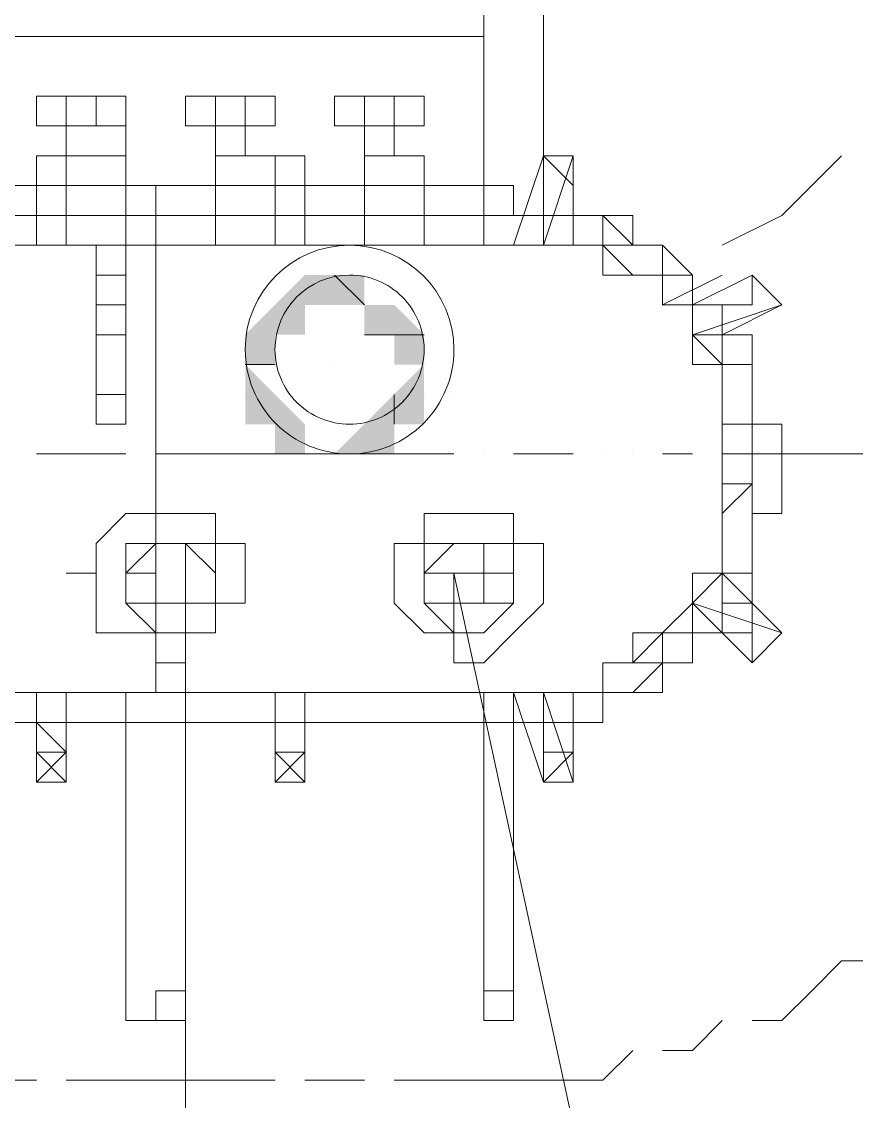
# Model space of a CAD drawing. Header units: inches. Extents: x 5 to 1823, y 18 to 726.
# Drawn here: x 488.567 to 489.195, y 292.79 to 293.603 of the extents above; entities that cross this region are included whole.
import ezdxf

# ---------------------------------------------------------------- set-up
doc = ezdxf.new("R2010")
doc.units = ezdxf.units.IN
doc.header["$MEASUREMENT"] = 0
doc.layers.add('PDF2_EL0001', color=1, linetype='Continuous')
doc.layers.add('PDF2_PDF_Layer 1', color=7, linetype='Continuous')
doc.layers.add('PDF2_TUB-ELETRICA', color=7, linetype='Continuous', true_color=0x7fbfff)

msp = doc.modelspace()

# ---------------------------------------------------------------- hatches: boundary and pattern name
at = {"layer": 'PDF2_PDF_Layer 1', "transparency": 33554559}
h = msp.add_hatch(color=256, dxfattribs=at)
h.paths.add_polyline_path([(488.62291, 293.38941), (488.62291, 293.41186), (488.62291, 293.38941)], flags=0)
h.paths.add_polyline_path([(488.62291, 293.38941), (488.62291, 293.38941), (488.62291, 293.38941)], flags=0)
h.paths.add_polyline_path([(488.62291, 293.38941), (488.62291, 293.38941), (488.62291, 293.38941)], flags=0)
h.paths.add_polyline_path([(488.62291, 293.38941), (488.62291, 293.38941), (488.62291, 293.38941)], flags=0)
h.paths.add_polyline_path([(488.62291, 293.38941), (488.62291, 293.38941), (488.62291, 293.38941)], flags=0)
h.paths.add_polyline_path([(488.62291, 293.38941), (488.62291, 293.38941), (488.62291, 293.38941)], flags=0)
h.paths.add_polyline_path([(488.62291, 293.38941), (488.62291, 293.38941), (488.62291, 293.38941)], flags=0)
h.paths.add_polyline_path([(488.62291, 293.38941), (488.62291, 293.38941), (488.62291, 293.38941)], flags=0)
h.paths.add_polyline_path([(488.62291, 293.38941), (488.62291, 293.38941), (488.62291, 293.38941)], flags=0)
h.paths.add_polyline_path([(488.62291, 293.38941), (488.62291, 293.38941), (488.62291, 293.38941)], flags=0)
h.paths.add_polyline_path([(488.62291, 293.38941), (488.62291, 293.38941), (488.62291, 293.38941)], flags=0)
h.paths.add_polyline_path([(488.62291, 293.38941), (488.62291, 293.38941), (488.62291, 293.38941)], flags=0)
h.paths.add_polyline_path([(488.62291, 293.38941), (488.62291, 293.38941), (488.62291, 293.38941)], flags=0)
h.paths.add_polyline_path([(488.62291, 293.38941), (488.62291, 293.38941), (488.62291, 293.38941)], flags=0)
h.paths.add_polyline_path([(488.62291, 293.38941), (488.62291, 293.38941), (488.62291, 293.38941)], flags=0)
h.paths.add_polyline_path([(488.62291, 293.38941), (488.62291, 293.38941), (488.62291, 293.38941)], flags=0)
h.paths.add_polyline_path([(488.62291, 293.38941), (488.62291, 293.38941), (488.62291, 293.38941)], flags=0)
h.paths.add_polyline_path([(488.62291, 293.38941), (488.62291, 293.38941), (488.62291, 293.38941)], flags=0)
h.paths.add_polyline_path([(488.62291, 293.38941), (488.62291, 293.38941), (488.62291, 293.38941)], flags=0)
h.paths.add_polyline_path([(488.62291, 293.38941), (488.62291, 293.38941), (488.62291, 293.38941)], flags=0)
h.paths.add_polyline_path([(488.62291, 293.38941), (488.62291, 293.38941), (488.62291, 293.38941)], flags=0)
h.paths.add_polyline_path([(488.62291, 293.38941), (488.62291, 293.38941), (488.62291, 293.38941)], flags=0)
h.paths.add_polyline_path([(488.62291, 293.38941), (488.62291, 293.38941), (488.62291, 293.38941)], flags=0)
h.paths.add_polyline_path([(488.62291, 293.38941), (488.62291, 293.38941), (488.62291, 293.38941)], flags=0)
h.paths.add_polyline_path([(488.62291, 293.38941), (488.62291, 293.38941), (488.62291, 293.38941)], flags=0)
h.paths.add_polyline_path([(488.62291, 293.38941), (488.62291, 293.38941), (488.62291, 293.38941)], flags=0)
h.paths.add_polyline_path([(488.62291, 293.38941), (488.62291, 293.38941), (488.62291, 293.38941)], flags=0)
h = msp.add_hatch(color=256, dxfattribs=at)
h.paths.add_polyline_path([(488.80252, 293.32205), (488.80252, 293.3445), (488.80252, 293.32205)], flags=0)
h.paths.add_polyline_path([(488.80252, 293.32205), (488.80252, 293.32205), (488.80252, 293.32205)], flags=0)
h.paths.add_polyline_path([(488.80252, 293.32205), (488.80252, 293.32205), (488.80252, 293.32205)], flags=0)
h.paths.add_polyline_path([(488.80252, 293.32205), (488.80252, 293.32205), (488.80252, 293.32205)], flags=0)
h.paths.add_polyline_path([(488.80252, 293.32205), (488.80252, 293.32205), (488.80252, 293.32205)], flags=0)
h.paths.add_polyline_path([(488.80252, 293.32205), (488.80252, 293.32205), (488.80252, 293.32205)], flags=0)
h.paths.add_polyline_path([(488.80252, 293.32205), (488.80252, 293.32205), (488.80252, 293.32205)], flags=0)
h.paths.add_polyline_path([(488.80252, 293.32205), (488.80252, 293.32205), (488.80252, 293.32205)], flags=0)
h.paths.add_polyline_path([(488.80252, 293.32205), (488.80252, 293.32205), (488.80252, 293.32205)], flags=0)
h.paths.add_polyline_path([(488.80252, 293.32205), (488.80252, 293.32205), (488.80252, 293.32205)], flags=0)
h.paths.add_polyline_path([(488.80252, 293.32205), (488.80252, 293.32205), (488.80252, 293.32205)], flags=0)
h.paths.add_polyline_path([(488.80252, 293.32205), (488.80252, 293.32205), (488.80252, 293.32205)], flags=0)
h.paths.add_polyline_path([(488.80252, 293.32205), (488.80252, 293.32205), (488.80252, 293.32205)], flags=0)

# ---------------------------------------------------------------- linework, layer by layer
at = {"layer": 'PDF2_EL0001', "lineweight": 5}
msp.add_lwpolyline([(488.95969, 293.47922), (488.95969, 294.3773)], dxfattribs=at)
at = {"layer": 'PDF2_PDF_Layer 1', "lineweight": 5}
for points in [[(488.44329, 293.43431), (488.91478, 293.43431), (488.91478, 293.59148), (488.91478, 293.61393), (488.44329, 293.61393), (488.44329, 293.59148)], [(488.60045, 293.52412), (488.578, 293.52412), (488.578, 293.54657), (488.60045, 293.54657), (488.578, 293.54657), (488.578, 293.52412)], [(488.60045, 293.52412), (488.62291, 293.52412), (488.62291, 293.54657), (488.60045, 293.54657)], [(488.60045, 293.54657), (488.60045, 293.52412), (488.60045, 293.54657), (488.60045, 293.52412), (488.60045, 293.54657), (488.60045, 293.52412)], [(488.71271, 293.52412), (488.69026, 293.52412), (488.69026, 293.54657), (488.71271, 293.54657), (488.69026, 293.54657), (488.69026, 293.52412)], [(488.71271, 293.52412), (488.73517, 293.52412), (488.73517, 293.54657), (488.71271, 293.54657)], [(488.71271, 293.54657), (488.71271, 293.52412), (488.71271, 293.54657), (488.71271, 293.52412), (488.71271, 293.54657), (488.71271, 293.52412)], [(488.73517, 293.54657), (488.73517, 293.52412), (488.75762, 293.52412), (488.75762, 293.54657)], [(488.82497, 293.54657), (488.82497, 293.52412), (488.82497, 293.54657), (488.82497, 293.52412), (488.80252, 293.52412), (488.80252, 293.54657), (488.82497, 293.54657), (488.82497, 293.52412)], [(488.82497, 293.52412), (488.84743, 293.52412), (488.84743, 293.54657), (488.82497, 293.54657)], [(488.578, 293.50167), (488.60045, 293.50167), (488.578, 293.50167), (488.60045, 293.50167)], [(488.60045, 293.45676), (488.60045, 293.50167), (488.64536, 293.50167), (488.64536, 293.45676)], [(488.71271, 293.45676), (488.71271, 293.50167), (488.75762, 293.50167), (488.75762, 293.45676)], [(488.73517, 293.50167), (488.71271, 293.50167), (488.73517, 293.50167), (488.75762, 293.50167)], [(488.75762, 293.50167), (488.78007, 293.50167), (488.75762, 293.50167), (488.78007, 293.50167)], [(488.82497, 293.45676), (488.82497, 293.50167), (488.84743, 293.50167), (488.86988, 293.50167), (488.86988, 293.45676)], [(488.64536, 293.45676), (488.60045, 293.45676), (488.60045, 293.43431), (488.64536, 293.43431)], [(488.75762, 293.45676), (488.71271, 293.45676), (488.71271, 293.43431), (488.75762, 293.43431)], [(488.86988, 293.45676), (488.82497, 293.45676), (488.80252, 293.45676), (488.82497, 293.45676), (488.82497, 293.43431), (488.86988, 293.43431)], [(488.86988, 293.45676), (488.80252, 293.45676), (488.82497, 293.45676)], [(488.98214, 293.45676), (488.95969, 293.45676), (488.93723, 293.45676)], [(488.64536, 293.41186), (488.62291, 293.41186), (488.62291, 293.43431), (488.64536, 293.43431), (488.64536, 293.41186), (488.62291, 293.41186), (488.62291, 293.43431), (488.64536, 293.43431)], [(488.62291, 293.38941), (488.64536, 293.38941), (488.62291, 293.38941), (488.64536, 293.38941), (488.64536, 293.41186), (488.62291, 293.41186)], [(489.11685, 293.38941), (489.11685, 293.41186), (489.11685, 293.38941), (489.11685, 293.41186)], [(488.62291, 293.36696), (488.62291, 293.38941), (488.64536, 293.38941), (488.64536, 293.36696), (488.62291, 293.36696), (488.64536, 293.36696), (488.64536, 293.38941), (488.62291, 293.38941)], [(488.62291, 293.32205), (488.64536, 293.32205), (488.64536, 293.2996), (488.62291, 293.2996), (488.62291, 293.32205), (488.64536, 293.32205), (488.64536, 293.2996), (488.62291, 293.2996), (488.62291, 293.32205), (488.64536, 293.32205), (488.64536, 293.2996), (488.62291, 293.2996), (488.62291, 293.32205), (488.62291, 293.2996), (488.64536, 293.2996), (488.64536, 293.32205)], [(488.84743, 293.18734), (488.84743, 293.16489), (488.86988, 293.14244), (488.89233, 293.14244), (488.89233, 293.11998), (488.91478, 293.11998), (488.93723, 293.14244), (488.95969, 293.16489), (488.95969, 293.18734), (488.95969, 293.20979), (488.93723, 293.20979), (488.93723, 293.23224), (488.91478, 293.23224), (488.89233, 293.23224), (488.86988, 293.23224), (488.86988, 293.20979), (488.84743, 293.20979)], [(488.64536, 293.18734), (488.64536, 293.16489), (488.66781, 293.14244), (488.69026, 293.14244), (488.69026, 293.16489), (488.71271, 293.16489), (488.71271, 293.18734), (488.71271, 293.20979), (488.69026, 293.20979), (488.66781, 293.20979), (488.64536, 293.20979)], [(488.64536, 293.18734), (488.64536, 293.20979), (488.66781, 293.20979), (488.69026, 293.20979), (488.71271, 293.20979), (488.71271, 293.18734), (488.71271, 293.16489), (488.69026, 293.16489), (488.69026, 293.14244), (488.66781, 293.14244), (488.64536, 293.16489)], [(488.69026, 293.20979), (488.69026, 293.16489), (488.66781, 293.16489), (488.66781, 293.18734), (488.66781, 293.20979)], [(488.86988, 293.18734), (488.86988, 293.16489), (488.89233, 293.14244), (488.91478, 293.14244), (488.93723, 293.16489), (488.93723, 293.18734), (488.93723, 293.20979), (488.91478, 293.20979), (488.89233, 293.20979), (488.86988, 293.20979)], [(488.86988, 293.18734), (488.86988, 293.16489), (488.89233, 293.14244), (488.91478, 293.14244), (488.93723, 293.16489), (488.93723, 293.18734), (488.93723, 293.20979), (488.91478, 293.20979), (488.89233, 293.20979), (488.86988, 293.20979)], [(488.91478, 293.20979), (488.91478, 293.16489), (488.89233, 293.16489), (488.89233, 293.18734), (488.91478, 293.18734)], [(488.66781, 293.18734), (488.66781, 293.16489), (488.66781, 293.18734), (488.66781, 293.16489)], [(488.89233, 293.18734), (488.89233, 293.16489), (488.89233, 293.18734), (488.89233, 293.16489)], [(488.64536, 293.09753), (488.64536, 292.85056), (488.69026, 292.85056), (488.69026, 293.09753)], [(488.91478, 293.09753), (488.91478, 292.85056), (488.93723, 292.85056), (488.93723, 293.09753)], [(488.578, 293.05263), (488.60045, 293.05263), (488.578, 293.07508)], [(488.66781, 292.87301), (488.66781, 292.85056), (488.69026, 292.85056), (488.69026, 292.87301)], [(488.91478, 292.87301), (488.91478, 292.85056), (488.93723, 292.85056), (488.93723, 292.87301)]]:
    msp.add_lwpolyline(points, close=True, dxfattribs=at)
for points in [[(488.91478, 293.43431), (488.91478, 293.59148), (488.44329, 293.59148), (488.44329, 293.43431)], [(488.91478, 293.59148), (488.91478, 293.59148)], [(488.60045, 293.54657), (488.60045, 293.54657)], [(488.62291, 293.52412), (488.64536, 293.52412), (488.64536, 293.54657), (488.62291, 293.54657)], [(488.62291, 293.54657), (488.62291, 293.54657)], [(488.62291, 293.54657), (488.62291, 293.54657)], [(488.64536, 293.54657), (488.64536, 293.52412), (488.64536, 293.54657)], [(488.64536, 293.54657), (488.64536, 293.54657)], [(488.78007, 293.50167), (488.78007, 293.43431), (488.78007, 293.50167), (488.75762, 293.50167), (488.75762, 293.43431), (488.75762, 293.50167), (488.71271, 293.50167), (488.73517, 293.50167), (488.73517, 293.52412), (488.75762, 293.52412), (488.75762, 293.54657), (488.73517, 293.54657)], [(488.71271, 293.54657), (488.71271, 293.54657)], [(488.73517, 293.54657), (488.73517, 293.54657)], [(488.75762, 293.54657), (488.75762, 293.54657)], [(488.80252, 293.54657), (488.82497, 293.54657)], [(488.80252, 293.52412), (488.80252, 293.54657), (488.80252, 293.52412)], [(488.86988, 293.52412), (488.84743, 293.52412), (488.84743, 293.54657), (488.84743, 293.52412), (488.86988, 293.52412), (488.86988, 293.54657), (488.84743, 293.54657)], [(488.84743, 293.54657), (488.84743, 293.54657)], [(488.84743, 293.54657), (488.84743, 293.54657)], [(488.86988, 293.54657), (488.86988, 293.54657)], [(488.60045, 293.52412), (488.60045, 293.52412)], [(488.64536, 293.52412), (488.64536, 293.50167), (488.60045, 293.50167), (488.64536, 293.50167), (488.60045, 293.50167), (488.60045, 293.52412)], [(488.62291, 293.52412), (488.62291, 293.52412)], [(488.62291, 293.52412), (488.62291, 293.52412)], [(488.64536, 293.52412), (488.64536, 293.52412)], [(488.71271, 293.52412), (488.71271, 293.52412)], [(488.71271, 293.52412), (488.71271, 293.50167), (488.75762, 293.50167), (488.73517, 293.50167)], [(488.73517, 293.52412), (488.73517, 293.52412)], [(488.75762, 293.52412), (488.75762, 293.52412)], [(488.75762, 293.52412), (488.75762, 293.52412)], [(488.82497, 293.52412), (488.82497, 293.52412)], [(488.84743, 293.52412), (488.84743, 293.50167), (488.82497, 293.50167), (488.86988, 293.50167), (488.84743, 293.50167)], [(488.82497, 293.52412), (488.82497, 293.50167), (488.84743, 293.50167), (488.86988, 293.50167)], [(488.86988, 293.52412), (488.86988, 293.52412)], [(488.60045, 293.50167), (488.60045, 293.43431), (488.60045, 293.50167), (488.578, 293.50167), (488.578, 293.43431), (488.578, 293.50167)], [(488.578, 293.50167), (488.578, 293.50167)], [(488.60045, 293.50167), (488.60045, 293.50167)], [(488.64536, 293.50167), (488.60045, 293.50167), (488.64536, 293.50167)], [(488.60045, 293.50167), (488.60045, 293.50167)], [(488.60045, 293.50167), (488.60045, 293.50167)], [(488.64536, 293.50167), (488.64536, 293.50167)], [(488.71271, 293.50167), (488.71271, 293.50167)], [(488.71271, 293.50167), (488.71271, 293.50167)], [(488.73517, 293.50167), (488.73517, 293.50167)], [(488.73517, 293.50167), (488.73517, 293.50167)], [(488.75762, 293.50167), (488.75762, 293.50167)], [(488.75762, 293.50167), (488.75762, 293.50167)], [(488.78007, 293.50167), (488.78007, 293.50167)], [(488.82497, 293.50167), (488.82497, 293.50167)], [(488.84743, 293.50167), (488.82497, 293.50167), (488.84743, 293.50167)], [(488.82497, 293.50167), (488.82497, 293.50167)], [(488.84743, 293.50167), (488.84743, 293.50167)], [(488.98214, 293.47922), (488.95969, 293.50167), (488.98214, 293.50167), (488.98214, 293.47922), (488.95969, 293.50167), (488.98214, 293.50167), (488.95969, 293.43431), (488.98214, 293.43431), (488.98214, 293.50167), (488.95969, 293.50167), (488.93723, 293.43431), (488.95969, 293.43431), (488.95969, 293.50167)], [(488.95969, 293.50167), (488.95969, 293.50167)], [(488.95969, 293.50167), (488.95969, 293.50167)], [(488.98214, 293.50167), (488.98214, 293.50167)], [(489.0944, 293.43431), (489.1393, 293.45676), (489.18421, 293.50167)], [(488.42084, 293.45676), (488.93723, 293.45676), (488.95969, 293.45676), (488.98214, 293.45676), (489.00459, 293.45676), (489.00459, 293.43431), (489.02704, 293.43431), (489.04949, 293.43431), (489.04949, 293.41186), (489.07195, 293.41186), (489.07195, 293.38941), (489.0944, 293.38941), (489.0944, 293.36696), (489.0944, 293.3445), (489.11685, 293.3445), (489.11685, 293.32205), (489.11685, 293.2996), (489.11685, 293.27715), (489.11685, 293.2547), (489.11685, 293.23224), (489.11685, 293.20979), (489.11685, 293.18734), (489.0944, 293.18734), (489.0944, 293.16489), (489.0944, 293.14244), (489.07195, 293.14244), (489.07195, 293.11998), (489.04949, 293.11998), (489.02704, 293.09753), (489.00459, 293.09753), (488.98214, 293.09753), (488.98214, 293.07508), (488.95969, 293.07508), (488.93723, 293.07508), (488.95969, 293.07508), (488.98214, 293.07508), (489.00459, 293.07508), (489.00459, 293.09753), (489.02704, 293.09753), (489.04949, 293.09753), (489.04949, 293.11998), (489.07195, 293.11998), (489.07195, 293.14244), (489.0944, 293.14244), (489.0944, 293.16489), (489.11685, 293.16489), (489.11685, 293.18734), (489.11685, 293.20979), (489.11685, 293.23224), (489.1393, 293.23224), (489.1393, 293.2547), (489.1393, 293.27715), (489.1393, 293.2996), (489.11685, 293.2996), (489.11685, 293.32205), (489.11685, 293.3445), (489.11685, 293.36696), (489.0944, 293.36696), (489.0944, 293.38941), (489.07195, 293.38941), (489.07195, 293.41186), (489.04949, 293.43431), (489.02704, 293.43431), (489.02704, 293.45676), (489.00459, 293.45676), (488.98214, 293.45676), (488.95969, 293.45676), (488.93723, 293.45676), (488.93723, 293.47922), (488.42084, 293.47922)], [(488.578, 293.47922), (488.60045, 293.47922), (488.578, 293.47922)], [(488.66781, 293.09753), (488.66781, 293.47922)], [(488.78007, 293.47922), (488.75762, 293.47922), (488.78007, 293.47922)], [(488.95969, 293.47922), (488.95969, 293.47922)], [(488.42084, 293.07508), (488.93723, 293.07508), (488.95969, 293.07508), (488.98214, 293.07508), (489.00459, 293.07508), (489.00459, 293.09753), (489.02704, 293.09753), (489.04949, 293.09753), (489.04949, 293.11998), (489.07195, 293.11998), (489.07195, 293.14244), (489.0944, 293.14244), (489.0944, 293.16489), (489.0944, 293.18734), (489.11685, 293.18734), (489.11685, 293.20979), (489.11685, 293.23224), (489.11685, 293.2547), (489.11685, 293.27715), (489.11685, 293.2996), (489.11685, 293.32205), (489.11685, 293.3445), (489.11685, 293.36696), (489.0944, 293.36696), (489.0944, 293.38941), (489.07195, 293.38941), (489.07195, 293.41186), (489.04949, 293.41186), (489.04949, 293.43431), (489.02704, 293.43431), (489.00459, 293.45676), (488.98214, 293.45676), (488.95969, 293.45676), (488.93723, 293.45676), (488.42084, 293.45676)], [(488.578, 293.45676), (488.60045, 293.45676)], [(488.60045, 293.45676), (488.60045, 293.45676)], [(488.64536, 293.45676), (488.60045, 293.45676), (488.64536, 293.45676)], [(488.60045, 293.45676), (488.60045, 293.45676)], [(488.64536, 293.41186), (488.64536, 293.45676)], [(488.64536, 293.45676), (488.64536, 293.45676)], [(488.71271, 293.45676), (488.71271, 293.45676)], [(488.75762, 293.45676), (488.71271, 293.45676), (488.75762, 293.45676)], [(488.71271, 293.45676), (488.71271, 293.45676)], [(488.75762, 293.45676), (488.75762, 293.45676)], [(488.75762, 293.45676), (488.78007, 293.45676)], [(488.80252, 293.45676), (488.80252, 293.45676)], [(488.80252, 293.45676), (488.80252, 293.45676)], [(488.82497, 293.45676), (488.82497, 293.45676)], [(488.82497, 293.45676), (488.82497, 293.45676)], [(488.82497, 293.45676), (488.82497, 293.45676)], [(488.86988, 293.45676), (488.86988, 293.45676)], [(488.42084, 293.43431), (488.93723, 293.43431), (488.95969, 293.43431), (488.98214, 293.43431), (489.00459, 293.43431), (489.00459, 293.41186), (489.02704, 293.41186), (489.04949, 293.41186), (489.04949, 293.38941), (489.07195, 293.38941), (489.07195, 293.36696), (489.07195, 293.3445), (489.0944, 293.3445), (489.0944, 293.32205), (489.0944, 293.2996), (489.0944, 293.27715), (489.0944, 293.2547), (489.0944, 293.23224), (489.0944, 293.20979), (489.0944, 293.18734), (489.07195, 293.18734), (489.07195, 293.16489), (489.04949, 293.14244), (489.02704, 293.14244), (489.02704, 293.11998), (489.00459, 293.11998), (489.00459, 293.09753), (488.98214, 293.09753), (488.95969, 293.09753), (488.93723, 293.09753), (488.42084, 293.09753)], [(488.42084, 293.43431), (488.93723, 293.43431), (488.95969, 293.43431), (488.98214, 293.43431), (489.00459, 293.43431), (489.02704, 293.41186), (489.04949, 293.41186), (489.04949, 293.38941), (489.07195, 293.38941), (489.07195, 293.36696), (489.0944, 293.3445), (489.0944, 293.32205), (489.0944, 293.2996), (489.0944, 293.27715), (489.11685, 293.27715), (489.11685, 293.2547), (489.0944, 293.2547), (489.0944, 293.23224), (489.0944, 293.20979), (489.0944, 293.18734), (489.07195, 293.18734), (489.07195, 293.16489), (489.04949, 293.14244), (489.02704, 293.11998), (489.00459, 293.11998), (489.00459, 293.09753), (488.98214, 293.09753), (488.95969, 293.09753), (488.93723, 293.09753), (488.95969, 293.09753), (488.98214, 293.09753), (489.00459, 293.09753), (489.00459, 293.11998), (489.02704, 293.11998), (489.04949, 293.11998), (489.04949, 293.14244), (489.07195, 293.14244), (489.07195, 293.16489), (489.07195, 293.18734), (489.0944, 293.18734), (489.0944, 293.20979), (489.0944, 293.23224), (489.11685, 293.2547), (489.11685, 293.27715), (489.11685, 293.2996), (489.0944, 293.2996), (489.0944, 293.32205), (489.0944, 293.3445), (489.0944, 293.36696), (489.07195, 293.36696), (489.07195, 293.38941), (489.04949, 293.38941), (489.04949, 293.41186), (489.02704, 293.41186), (489.00459, 293.43431), (488.98214, 293.43431), (488.95969, 293.43431), (488.93723, 293.43431), (488.42084, 293.43431)], [(488.60045, 293.43431), (488.60045, 293.43431)], [(488.64536, 293.43431), (488.64536, 293.43431)], [(488.71271, 293.43431), (488.71271, 293.43431)], [(488.75762, 293.43431), (488.75762, 293.43431)], [(488.82497, 293.43431), (488.82497, 293.43431)], [(488.86988, 293.43431), (488.86988, 293.43431)], [(488.62291, 293.41186), (488.64536, 293.41186), (488.62291, 293.41186)], [(489.04949, 293.38941), (489.0944, 293.41186)], [(489.11685, 293.41186), (489.07195, 293.38941), (489.11685, 293.41186), (489.1393, 293.38941), (489.0944, 293.36696), (489.07195, 293.36696), (489.1393, 293.38941)], [(489.11685, 293.41186), (489.11685, 293.41186)], [(488.64536, 293.32205), (488.64536, 293.38941), (488.62291, 293.38941), (488.62291, 293.32205)], [(488.64536, 293.36696), (488.64536, 293.38941)], [(489.07195, 293.38941), (489.07195, 293.38941)], [(489.0944, 293.36696), (489.0944, 293.38941)], [(489.11685, 293.38941), (489.0944, 293.38941), (489.11685, 293.38941)], [(489.11685, 293.38941), (489.11685, 293.38941)], [(488.62291, 293.36696), (488.62291, 293.36696)], [(488.64536, 293.36696), (488.64536, 293.36696)], [(488.80252, 293.3445), (488.80252, 293.3445)], [(488.578, 293.27715), (488.60045, 293.27715), (488.62291, 293.27715), (488.64536, 293.27715)], [(488.66781, 293.27715), (488.69026, 293.27715), (488.71271, 293.27715), (488.73517, 293.27715), (488.75762, 293.27715), (488.78007, 293.27715), (488.80252, 293.27715), (488.82497, 293.27715), (488.84743, 293.27715), (488.86988, 293.27715), (488.89233, 293.27715)], [(488.91478, 293.27715), (488.91478, 293.27715)], [(488.93723, 293.27715), (488.95969, 293.27715), (488.98214, 293.27715)], [(489.00459, 293.27715), (489.00459, 293.27715)], [(489.02704, 293.27715), (489.02704, 293.27715)], [(489.04949, 293.27715), (489.07195, 293.27715)], [(489.0944, 293.27715), (489.0944, 293.27715)], [(489.20666, 293.27715), (489.11685, 293.27715), (489.20666, 293.27715)], [(489.18421, 293.27715), (489.18421, 293.27715)], [(488.60045, 293.18734), (488.62291, 293.18734), (488.62291, 293.16489), (488.62291, 293.14244), (488.64536, 293.14244), (488.66781, 293.14244), (488.66781, 293.11998), (488.69026, 293.11998), (488.69026, 293.14244), (488.71271, 293.14244), (488.71271, 293.16489), (488.73517, 293.16489), (488.73517, 293.18734), (488.73517, 293.20979), (488.71271, 293.20979), (488.71271, 293.23224), (488.69026, 293.23224), (488.66781, 293.23224), (488.64536, 293.23224), (488.62291, 293.20979), (488.62291, 293.18734)], [(488.66781, 293.18734), (488.64536, 293.18734), (488.66781, 293.20979), (488.69026, 293.20979), (488.71271, 293.18734), (488.71271, 293.16489), (488.69026, 293.16489), (488.66781, 293.16489), (488.64536, 293.16489), (488.64536, 293.18734), (488.64536, 293.16489), (488.66781, 293.16489), (488.66781, 293.14244), (488.69026, 293.14244)], [(488.64536, 293.20979), (488.66781, 293.20979)], [(488.66781, 293.20979), (488.66781, 293.20979)], [(488.69026, 293.20979), (488.69026, 293.20979)], [(488.71271, 293.16489), (488.69026, 293.16489), (488.71271, 293.16489), (488.71271, 293.18734), (488.71271, 293.20979), (488.69026, 293.20979), (488.69026, 293.18734)], [(488.69026, 293.20979), (488.69026, 293.20979)], [(488.69026, 293.20979), (488.69026, 293.20979)], [(488.71271, 293.20979), (488.71271, 293.18734)], [(488.91478, 293.14244), (488.89233, 293.14244), (488.89233, 293.16489), (488.86988, 293.16489), (488.86988, 293.18734), (488.86988, 293.16489), (488.89233, 293.16489), (488.91478, 293.16489), (488.93723, 293.16489), (488.93723, 293.18734), (488.93723, 293.20979), (488.91478, 293.20979), (488.89233, 293.20979), (488.86988, 293.18734), (488.89233, 293.18734), (488.91478, 293.18734), (488.93723, 293.18734), (488.93723, 293.20979), (488.91478, 293.20979)], [(488.86988, 293.20979), (488.86988, 293.20979)], [(488.89233, 293.20979), (488.89233, 293.20979)], [(488.91478, 293.20979), (488.91478, 293.20979)], [(488.91478, 293.16489), (488.93723, 293.16489), (488.93723, 293.18734), (488.93723, 293.20979), (488.91478, 293.20979), (488.91478, 293.18734)], [(488.91478, 293.20979), (488.91478, 293.20979)], [(488.93723, 293.20979), (488.93723, 293.20979)], [(488.66781, 293.18734), (488.64536, 293.18734), (488.66781, 293.18734)], [(488.64536, 293.18734), (488.64536, 293.18734)], [(488.66781, 293.18734), (488.66781, 293.18734)], [(488.66781, 293.18734), (488.66781, 293.18734)], [(488.69026, 293.18734), (488.69026, 293.18734)], [(488.71271, 293.18734), (488.71271, 293.18734)], [(488.73517, 293.18734), (488.73517, 293.18734)], [(488.84743, 293.18734), (488.84743, 293.18734)], [(488.86988, 293.18734), (488.86988, 293.18734)], [(488.89233, 293.18734), (488.86988, 293.18734), (488.89233, 293.18734)], [(488.86988, 293.18734), (488.86988, 293.18734)], [(488.89233, 293.18734), (488.89233, 293.18734)], [(488.95969, 293.18734), (488.95969, 293.18734)], [(489.11685, 293.14244), (489.11685, 293.11998), (489.11685, 293.14244), (489.0944, 293.14244), (489.0944, 293.16489), (489.11685, 293.16489), (489.11685, 293.14244), (489.11685, 293.11998), (489.07195, 293.16489), (489.11685, 293.11998), (489.1393, 293.14244), (489.0944, 293.18734), (489.07195, 293.16489), (489.1393, 293.14244)], [(488.66781, 293.16489), (488.66781, 293.16489)], [(488.69026, 293.16489), (488.69026, 293.16489)], [(488.89233, 293.16489), (488.89233, 293.16489)], [(488.91478, 293.16489), (488.91478, 293.16489)], [(488.91478, 293.16489), (488.91478, 293.16489)], [(488.93723, 293.16489), (488.93723, 293.16489)], [(489.07195, 293.16489), (489.07195, 293.14244)], [(489.0944, 293.16489), (489.0944, 293.14244)], [(489.11685, 293.14244), (489.11685, 293.14244)], [(489.11685, 293.11998), (489.11685, 293.11998)], [(488.42084, 293.09753), (488.93723, 293.09753), (488.42084, 293.09753)], [(488.60045, 293.05263), (488.578, 293.05263), (488.60045, 293.03018), (488.60045, 293.05263), (488.578, 293.03018), (488.60045, 293.03018), (488.60045, 293.09753), (488.60045, 293.03018), (488.578, 293.03018), (488.578, 293.09753), (488.578, 293.03018), (488.578, 293.05263)], [(488.578, 293.09753), (488.578, 293.09753)], [(488.60045, 293.09753), (488.60045, 293.09753)], [(488.78007, 293.05263), (488.75762, 293.05263), (488.78007, 293.03018), (488.78007, 293.05263), (488.75762, 293.05263), (488.75762, 293.07508), (488.78007, 293.07508), (488.78007, 293.05263), (488.75762, 293.03018), (488.78007, 293.03018), (488.78007, 293.09753), (488.78007, 293.03018), (488.75762, 293.03018), (488.75762, 293.09753), (488.75762, 293.03018), (488.75762, 293.05263)], [(488.75762, 293.09753), (488.75762, 293.09753)], [(488.78007, 293.09753), (488.78007, 293.09753)], [(488.98214, 293.03018), (488.95969, 293.09753), (488.98214, 293.09753), (488.98214, 293.03018), (488.95969, 293.03018), (488.93723, 293.09753), (488.95969, 293.09753), (488.95969, 293.03018), (488.95969, 293.05263), (488.98214, 293.05263), (488.95969, 293.03018), (488.98214, 293.05263), (488.95969, 293.05263)], [(488.93723, 293.09753), (488.95969, 293.09753), (488.98214, 293.09753)], [(488.42084, 293.07508), (488.93723, 293.07508), (488.42084, 293.07508)], [(488.578, 293.07508), (488.60045, 293.07508)], [(488.75762, 293.07508), (488.78007, 293.07508)], [(488.93723, 293.07508), (488.98214, 293.07508)], [(488.95969, 293.05263), (488.95969, 293.07508), (488.95969, 293.05263)], [(488.578, 293.05263), (488.578, 293.05263)], [(488.60045, 293.05263), (488.60045, 293.05263)], [(488.75762, 293.05263), (488.75762, 293.05263)], [(488.95969, 293.05263), (488.95969, 293.05263)], [(488.98214, 293.05263), (488.98214, 293.05263)], [(489.20666, 292.89546), (489.18421, 292.89546), (489.16175, 292.87301), (489.1393, 292.85056), (489.11685, 292.85056)], [(489.0944, 292.85056), (489.07195, 292.82811), (489.04949, 292.82811)], [(489.02704, 292.82811), (489.00459, 292.80566), (488.98214, 292.80566), (488.95969, 292.80566), (488.93723, 292.80566), (488.89233, 292.80566), (488.84743, 292.80566)], [(488.578, 292.80566), (488.5331, 292.80566)], [(488.75762, 292.80566), (488.71271, 292.80566), (488.64536, 292.80566), (488.60045, 292.80566)], [(488.82497, 292.80566), (488.78007, 292.80566)]]:
    msp.add_lwpolyline(points, dxfattribs=at)
at = {"layer": 'PDF2_PDF_Layer 1', "lineweight": 9}
for points in [[(488.89233, 293.35571, 0.414127), (488.81373, 293.43432, 0.414065), (488.73517, 293.35573, 0.414341), (488.81375, 293.27715, 0.414237)], [(488.86988, 293.35573, 0.414258), (488.81375, 293.41186, 0.414054), (488.7576, 293.3557, 0.414258), (488.81375, 293.2996, 0.414258)]]:
    msp.add_lwpolyline(points, format="xyb", close=True, dxfattribs=at)
at = {"layer": 'PDF2_PDF_Layer 1', "lineweight": 0}
for points in [[(488.62291, 293.41186), (488.62291, 293.41186), (488.62291, 293.41186)], [(488.62291, 293.41186), (488.62291, 293.41186), (488.62291, 293.41186)], [(488.62291, 293.41186), (488.62291, 293.41186), (488.62291, 293.41186)], [(488.62291, 293.41186), (488.62291, 293.41186), (488.62291, 293.41186)], [(488.62291, 293.41186), (488.62291, 293.41186), (488.62291, 293.41186)], [(488.62291, 293.41186), (488.62291, 293.41186), (488.62291, 293.41186)], [(488.62291, 293.41186), (488.62291, 293.41186), (488.62291, 293.41186)], [(488.62291, 293.41186), (488.62291, 293.41186), (488.62291, 293.41186)], [(488.62291, 293.41186), (488.62291, 293.41186), (488.62291, 293.41186)], [(488.62291, 293.41186), (488.62291, 293.41186), (488.62291, 293.41186)], [(488.62291, 293.41186), (488.62291, 293.41186), (488.62291, 293.41186)], [(488.62291, 293.41186), (488.62291, 293.41186), (488.62291, 293.41186)], [(488.62291, 293.41186), (488.62291, 293.41186), (488.62291, 293.41186)], [(488.62291, 293.41186), (488.62291, 293.41186), (488.62291, 293.41186)], [(488.62291, 293.41186), (488.62291, 293.41186), (488.62291, 293.41186)], [(488.62291, 293.41186), (488.62291, 293.41186), (488.62291, 293.41186)], [(488.62291, 293.41186), (488.62291, 293.41186), (488.62291, 293.41186)], [(488.62291, 293.41186), (488.62291, 293.41186), (488.62291, 293.41186)], [(488.62291, 293.41186), (488.62291, 293.41186), (488.62291, 293.41186)], [(488.62291, 293.41186), (488.62291, 293.41186), (488.62291, 293.41186)], [(488.62291, 293.41186), (488.62291, 293.41186), (488.62291, 293.41186)], [(488.62291, 293.41186), (488.62291, 293.41186), (488.62291, 293.41186)], [(488.62291, 293.41186), (488.62291, 293.41186), (488.62291, 293.41186)], [(488.62291, 293.41186), (488.62291, 293.41186), (488.62291, 293.41186)], [(488.62291, 293.41186), (488.62291, 293.41186), (488.62291, 293.41186)], [(488.62291, 293.41186), (488.62291, 293.41186), (488.62291, 293.41186)], [(488.62291, 293.41186), (488.62291, 293.41186), (488.62291, 293.41186)], [(488.62291, 293.41186), (488.62291, 293.41186), (488.62291, 293.41186)], [(488.62291, 293.41186), (488.62291, 293.41186), (488.62291, 293.41186)], [(488.62291, 293.41186), (488.62291, 293.41186), (488.62291, 293.41186)], [(488.62291, 293.41186), (488.62291, 293.41186), (488.62291, 293.41186)], [(488.62291, 293.41186), (488.62291, 293.41186), (488.62291, 293.41186)], [(488.62291, 293.41186), (488.62291, 293.41186), (488.62291, 293.41186)], [(488.62291, 293.41186), (488.62291, 293.41186), (488.62291, 293.41186)], [(488.62291, 293.41186), (488.62291, 293.41186), (488.62291, 293.41186)], [(488.62291, 293.41186), (488.62291, 293.41186), (488.62291, 293.41186)], [(488.62291, 293.41186), (488.62291, 293.41186), (488.62291, 293.41186)], [(488.62291, 293.41186), (488.62291, 293.41186), (488.62291, 293.41186)], [(488.62291, 293.41186), (488.62291, 293.41186), (488.62291, 293.41186)], [(488.62291, 293.41186), (488.62291, 293.41186), (488.62291, 293.41186)], [(488.62291, 293.41186), (488.62291, 293.41186), (488.62291, 293.41186)], [(488.62291, 293.41186), (488.62291, 293.41186), (488.62291, 293.41186)], [(488.62291, 293.41186), (488.62291, 293.41186), (488.62291, 293.41186)], [(488.62291, 293.41186), (488.62291, 293.41186), (488.62291, 293.41186)], [(488.80252, 293.41186), (488.80252, 293.41186), (488.80252, 293.41186)], [(488.80252, 293.41186), (488.80252, 293.41186), (488.80252, 293.41186)], [(488.80252, 293.41186), (488.80252, 293.41186), (488.80252, 293.41186)], [(488.80252, 293.41186), (488.80252, 293.41186), (488.80252, 293.41186)], [(488.80252, 293.41186), (488.80252, 293.41186), (488.80252, 293.41186)], [(488.80252, 293.41186), (488.80252, 293.41186), (488.80252, 293.41186)], [(488.82497, 293.38941), (488.80252, 293.41186), (488.82497, 293.38941)], [(488.86988, 293.36696), (488.82497, 293.36696), (488.86988, 293.36696)], [(488.73517, 293.3445), (488.73517, 293.3445), (488.73517, 293.3445)], [(488.73517, 293.3445), (488.73517, 293.3445), (488.73517, 293.3445)], [(488.73517, 293.3445), (488.73517, 293.3445), (488.73517, 293.3445)], [(488.80252, 293.3445), (488.80252, 293.3445), (488.80252, 293.3445)], [(488.80252, 293.3445), (488.80252, 293.3445), (488.80252, 293.3445)], [(488.80252, 293.3445), (488.80252, 293.3445), (488.80252, 293.3445)], [(488.80252, 293.3445), (488.80252, 293.3445), (488.80252, 293.3445)], [(488.80252, 293.3445), (488.80252, 293.3445), (488.80252, 293.3445)], [(488.80252, 293.3445), (488.80252, 293.3445), (488.80252, 293.3445)], [(488.80252, 293.3445), (488.80252, 293.3445), (488.80252, 293.3445)], [(488.80252, 293.3445), (488.80252, 293.3445), (488.80252, 293.3445)], [(488.80252, 293.3445), (488.80252, 293.3445), (488.80252, 293.3445)], [(488.80252, 293.3445), (488.80252, 293.3445), (488.80252, 293.3445)], [(488.80252, 293.3445), (488.80252, 293.3445), (488.80252, 293.3445)], [(488.80252, 293.3445), (488.80252, 293.3445), (488.80252, 293.3445)], [(488.80252, 293.3445), (488.80252, 293.3445), (488.80252, 293.3445)], [(488.80252, 293.3445), (488.80252, 293.3445), (488.80252, 293.3445)], [(488.80252, 293.3445), (488.80252, 293.3445), (488.80252, 293.3445)], [(488.80252, 293.3445), (488.80252, 293.3445), (488.80252, 293.3445)], [(488.80252, 293.3445), (488.80252, 293.3445), (488.80252, 293.3445)], [(488.80252, 293.3445), (488.80252, 293.3445), (488.80252, 293.3445)], [(488.80252, 293.3445), (488.80252, 293.3445), (488.80252, 293.3445)], [(488.80252, 293.3445), (488.80252, 293.3445), (488.80252, 293.3445)], [(488.80252, 293.3445), (488.80252, 293.3445), (488.80252, 293.3445)], [(488.80252, 293.3445), (488.80252, 293.3445), (488.80252, 293.3445)], [(488.80252, 293.3445), (488.80252, 293.3445), (488.80252, 293.3445)], [(488.80252, 293.3445), (488.80252, 293.3445), (488.80252, 293.3445)], [(488.80252, 293.3445), (488.80252, 293.3445), (488.80252, 293.3445)], [(488.80252, 293.3445), (488.80252, 293.3445), (488.80252, 293.3445)], [(488.80252, 293.3445), (488.80252, 293.3445), (488.80252, 293.3445)], [(488.80252, 293.3445), (488.80252, 293.3445), (488.80252, 293.3445)], [(488.80252, 293.3445), (488.80252, 293.3445), (488.80252, 293.3445)], [(488.80252, 293.3445), (488.80252, 293.3445), (488.80252, 293.3445)], [(488.80252, 293.3445), (488.80252, 293.3445), (488.80252, 293.3445)], [(488.80252, 293.3445), (488.80252, 293.3445), (488.80252, 293.3445)], [(488.80252, 293.3445), (488.80252, 293.3445), (488.80252, 293.3445)], [(488.80252, 293.3445), (488.80252, 293.3445), (488.80252, 293.3445)], [(488.80252, 293.3445), (488.80252, 293.3445), (488.80252, 293.3445)], [(488.80252, 293.3445), (488.80252, 293.3445), (488.80252, 293.3445)], [(488.80252, 293.3445), (488.80252, 293.3445), (488.80252, 293.3445)], [(488.80252, 293.3445), (488.80252, 293.3445), (488.80252, 293.3445)], [(488.80252, 293.3445), (488.80252, 293.3445), (488.80252, 293.3445)], [(488.80252, 293.3445), (488.80252, 293.3445), (488.80252, 293.3445)], [(488.80252, 293.3445), (488.80252, 293.3445), (488.80252, 293.3445)], [(488.80252, 293.3445), (488.80252, 293.3445), (488.80252, 293.3445)], [(488.80252, 293.3445), (488.80252, 293.3445), (488.80252, 293.3445)], [(488.80252, 293.3445), (488.80252, 293.3445), (488.80252, 293.3445)], [(488.80252, 293.3445), (488.80252, 293.3445), (488.80252, 293.3445)], [(488.80252, 293.3445), (488.80252, 293.3445), (488.80252, 293.3445)], [(488.80252, 293.3445), (488.80252, 293.3445), (488.80252, 293.3445)], [(488.80252, 293.3445), (488.80252, 293.3445), (488.80252, 293.3445)], [(488.80252, 293.3445), (488.80252, 293.3445), (488.80252, 293.3445)], [(488.80252, 293.3445), (488.80252, 293.3445), (488.80252, 293.3445)], [(488.80252, 293.3445), (488.80252, 293.3445), (488.80252, 293.3445)], [(488.80252, 293.3445), (488.80252, 293.3445), (488.80252, 293.3445)], [(488.80252, 293.3445), (488.80252, 293.3445), (488.80252, 293.3445)], [(488.80252, 293.3445), (488.80252, 293.3445), (488.80252, 293.3445)], [(488.80252, 293.3445), (488.80252, 293.3445), (488.80252, 293.3445)], [(488.80252, 293.3445), (488.80252, 293.3445), (488.80252, 293.3445)], [(488.86988, 293.3445), (488.86988, 293.3445), (488.86988, 293.3445)], [(488.86988, 293.3445), (488.86988, 293.3445), (488.86988, 293.3445)], [(488.86988, 293.3445), (488.86988, 293.3445), (488.86988, 293.3445)], [(488.86988, 293.3445), (488.86988, 293.3445), (488.86988, 293.3445)], [(488.86988, 293.3445), (488.86988, 293.3445), (488.86988, 293.3445)], [(488.86988, 293.3445), (488.86988, 293.3445), (488.86988, 293.3445)], [(488.86988, 293.3445), (488.86988, 293.3445), (488.86988, 293.3445)], [(488.86988, 293.3445), (488.86988, 293.3445), (488.86988, 293.3445)], [(488.86988, 293.3445), (488.86988, 293.3445), (488.86988, 293.3445)], [(488.86988, 293.3445), (488.86988, 293.3445), (488.86988, 293.3445)], [(488.86988, 293.3445), (488.86988, 293.3445), (488.86988, 293.3445)], [(488.86988, 293.3445), (488.86988, 293.3445), (488.86988, 293.3445)], [(488.86988, 293.3445), (488.86988, 293.3445), (488.86988, 293.3445)], [(488.89233, 293.3445), (488.89233, 293.3445), (488.89233, 293.3445)], [(488.89233, 293.3445), (488.89233, 293.3445), (488.89233, 293.3445)], [(488.89233, 293.3445), (488.89233, 293.3445), (488.89233, 293.3445)], [(488.89233, 293.3445), (488.89233, 293.3445), (488.89233, 293.3445)], [(488.89233, 293.3445), (488.89233, 293.3445), (488.89233, 293.3445)], [(488.89233, 293.3445), (488.89233, 293.3445), (488.89233, 293.3445)], [(488.89233, 293.3445), (488.89233, 293.3445), (488.89233, 293.3445)], [(488.89233, 293.3445), (488.89233, 293.3445), (488.89233, 293.3445)], [(488.89233, 293.3445), (488.89233, 293.3445), (488.89233, 293.3445)], [(488.89233, 293.3445), (488.89233, 293.3445), (488.89233, 293.3445)], [(488.89233, 293.3445), (488.89233, 293.3445), (488.89233, 293.3445)], [(488.89233, 293.3445), (488.89233, 293.3445), (488.89233, 293.3445)], [(488.89233, 293.3445), (488.89233, 293.3445), (488.89233, 293.3445)], [(488.89233, 293.3445), (488.89233, 293.3445), (488.89233, 293.3445)], [(488.89233, 293.3445), (488.89233, 293.3445), (488.89233, 293.3445)], [(488.89233, 293.3445), (488.89233, 293.3445), (488.89233, 293.3445)], [(488.89233, 293.3445), (488.89233, 293.3445), (488.89233, 293.3445)], [(488.89233, 293.3445), (488.89233, 293.3445), (488.89233, 293.3445)], [(488.89233, 293.3445), (488.89233, 293.3445), (488.89233, 293.3445)], [(488.89233, 293.3445), (488.89233, 293.3445), (488.89233, 293.3445)], [(488.89233, 293.3445), (488.89233, 293.3445), (488.89233, 293.3445)], [(488.89233, 293.3445), (488.89233, 293.3445), (488.89233, 293.3445)], [(488.89233, 293.3445), (488.89233, 293.3445), (488.89233, 293.3445)], [(488.73517, 293.32205), (488.73517, 293.32205), (488.73517, 293.32205)], [(488.73517, 293.32205), (488.73517, 293.32205), (488.73517, 293.32205)], [(488.84743, 293.2996), (488.84743, 293.32205), (488.84743, 293.2996)], [(488.86988, 293.32205), (488.86988, 293.32205), (488.86988, 293.32205)], [(488.86988, 293.32205), (488.86988, 293.32205), (488.86988, 293.32205)], [(488.86988, 293.32205), (488.86988, 293.32205), (488.86988, 293.32205)], [(488.86988, 293.32205), (488.86988, 293.32205), (488.86988, 293.32205)], [(488.86988, 293.32205), (488.86988, 293.32205), (488.86988, 293.32205)], [(488.86988, 293.32205), (488.86988, 293.32205), (488.86988, 293.32205)], [(488.89233, 293.32205), (488.89233, 293.32205), (488.89233, 293.32205)], [(488.89233, 293.32205), (488.89233, 293.32205), (488.89233, 293.32205)], [(488.89233, 293.32205), (488.89233, 293.32205), (488.89233, 293.32205)], [(488.89233, 293.32205), (488.89233, 293.32205), (488.89233, 293.32205)], [(488.89233, 293.32205), (488.89233, 293.32205), (488.89233, 293.32205)], [(488.89233, 293.32205), (488.89233, 293.32205), (488.89233, 293.32205)], [(488.80252, 293.27715), (488.75762, 293.27715), (488.80252, 293.27715)]]:
    msp.add_lwpolyline(points, dxfattribs=at)
at = {"layer": 'PDF2_PDF_Layer 1', "lineweight": 15}
for points in [[(488.62291, 293.41186), (488.62291, 293.41186)], [(488.89233, 293.3445), (488.89233, 293.3445)]]:
    msp.add_lwpolyline(points, dxfattribs=at)
at = {"layer": 'PDF2_PDF_Layer 1', "lineweight": 0}
for points in [[(488.75762, 293.3445), (488.73517, 293.3445), (488.75762, 293.3445)], [(488.86988, 293.3445), (488.86988, 293.3445), (488.86988, 293.3445)], [(488.86988, 293.3445), (488.86988, 293.3445), (488.86988, 293.3445)], [(488.84743, 293.32205), (488.84743, 293.32205), (488.84743, 293.32205)], [(488.80252, 293.27715), (488.80252, 293.27715), (488.80252, 293.27715)], [(488.80252, 293.27715), (488.80252, 293.27715), (488.80252, 293.27715)]]:
    msp.add_lwpolyline(points, close=True, dxfattribs=at)
at = {"layer": 'PDF2_PDF_Layer 1', "transparency": 33554559}
for points in [[(488.62291, 293.41186), (488.62291, 293.38941), (488.62291, 293.38941)], [(488.62291, 293.38941), (488.62291, 293.38941), (488.62291, 293.41186)], [(488.62291, 293.41186), (488.62291, 293.38941), (488.62291, 293.38941)], [(488.78007, 293.41186), (488.80252, 293.38941), (488.75762, 293.38941)], [(488.80252, 293.41186), (488.78007, 293.41186), (488.78007, 293.41186)], [(488.78007, 293.41186), (488.80252, 293.41186), (488.80252, 293.41186)], [(488.80252, 293.41186), (488.80252, 293.41186), (488.78007, 293.41186)], [(488.80252, 293.41186), (488.78007, 293.41186), (488.80252, 293.38941)], [(488.80252, 293.41186), (488.78007, 293.41186), (488.78007, 293.41186)], [(488.80252, 293.41186), (488.78007, 293.41186), (488.80252, 293.38941)], [(488.78007, 293.41186), (488.80252, 293.38941), (488.78007, 293.38941)], [(488.80252, 293.41186), (488.82497, 293.41186), (488.82497, 293.41186)], [(488.82497, 293.41186), (488.82497, 293.41186), (488.80252, 293.41186)], [(488.82497, 293.41186), (488.80252, 293.41186), (488.82497, 293.38941)], [(488.80252, 293.41186), (488.82497, 293.38941), (488.80252, 293.38941)], [(488.80252, 293.41186), (488.82497, 293.38941), (488.80252, 293.38941)], [(488.75762, 293.38941), (488.75762, 293.36696), (488.73517, 293.36696)], [(488.78007, 293.38941), (488.78007, 293.38941), (488.75762, 293.38941)], [(488.78007, 293.38941), (488.75762, 293.38941), (488.80252, 293.38941)], [(488.75762, 293.38941), (488.78007, 293.38941), (488.78007, 293.38941)], [(488.78007, 293.38941), (488.78007, 293.38941), (488.75762, 293.38941)], [(488.78007, 293.38941), (488.75762, 293.38941), (488.75762, 293.36696)], [(488.78007, 293.38941), (488.75762, 293.38941), (488.75762, 293.38941)], [(488.75762, 293.38941), (488.78007, 293.38941), (488.78007, 293.38941)], [(488.78007, 293.38941), (488.78007, 293.38941), (488.75762, 293.38941)], [(488.78007, 293.38941), (488.75762, 293.38941), (488.78007, 293.36696)], [(488.75762, 293.38941), (488.78007, 293.36696), (488.75762, 293.36696)], [(488.78007, 293.38941), (488.80252, 293.38941), (488.80252, 293.38941)], [(488.80252, 293.38941), (488.80252, 293.38941), (488.78007, 293.38941)], [(488.78007, 293.38941), (488.80252, 293.38941), (488.80252, 293.38941)], [(488.84743, 293.38941), (488.82497, 293.38941), (488.80252, 293.38941)], [(488.82497, 293.38941), (488.80252, 293.38941), (488.84743, 293.38941)], [(488.80252, 293.38941), (488.82497, 293.38941), (488.82497, 293.38941)], [(488.82497, 293.38941), (488.82497, 293.38941), (488.80252, 293.38941)], [(488.84743, 293.38941), (488.82497, 293.38941), (488.80252, 293.38941)], [(488.82497, 293.38941), (488.80252, 293.38941), (488.84743, 293.38941)], [(488.82497, 293.38941), (488.84743, 293.38941), (488.84743, 293.38941)], [(488.84743, 293.38941), (488.84743, 293.38941), (488.82497, 293.38941)], [(488.84743, 293.38941), (488.82497, 293.38941), (488.86988, 293.36696)], [(488.82497, 293.38941), (488.86988, 293.36696), (488.82497, 293.36696)], [(488.82497, 293.38941), (488.84743, 293.38941), (488.84743, 293.38941)], [(488.84743, 293.38941), (488.84743, 293.38941), (488.82497, 293.38941)], [(488.84743, 293.38941), (488.82497, 293.38941), (488.84743, 293.36696)], [(488.82497, 293.38941), (488.84743, 293.36696), (488.82497, 293.36696)], [(488.73517, 293.36696), (488.75762, 293.36696), (488.75762, 293.36696)], [(488.75762, 293.36696), (488.75762, 293.36696), (488.73517, 293.36696)], [(488.73517, 293.3445), (488.73517, 293.3445), (488.73517, 293.36696)], [(488.73517, 293.3445), (488.73517, 293.36696), (488.75762, 293.36696)], [(488.75762, 293.36696), (488.73517, 293.36696), (488.73517, 293.36696)], [(488.75762, 293.36696), (488.73517, 293.36696), (488.75762, 293.3445)], [(488.73517, 293.36696), (488.75762, 293.3445), (488.73517, 293.3445)], [(488.75762, 293.36696), (488.78007, 293.36696), (488.78007, 293.36696)], [(488.82497, 293.36696), (488.86988, 293.36696), (488.84743, 293.36696)], [(488.86988, 293.36696), (488.84743, 293.36696), (488.82497, 293.36696)], [(488.84743, 293.36696), (488.82497, 293.36696), (488.86988, 293.36696)], [(488.86988, 293.3445), (488.84743, 293.3445), (488.84743, 293.36696)], [(488.84743, 293.36696), (488.86988, 293.36696), (488.86988, 293.3445)], [(488.86988, 293.3445), (488.84743, 293.3445), (488.84743, 293.36696)], [(488.84743, 293.36696), (488.86988, 293.36696), (488.86988, 293.3445)], [(488.73517, 293.3445), (488.73517, 293.32205), (488.73517, 293.32205)], [(488.73517, 293.3445), (488.75762, 293.3445), (488.75762, 293.3445)], [(488.75762, 293.3445), (488.75762, 293.3445), (488.73517, 293.3445)], [(488.73517, 293.3445), (488.75762, 293.32205), (488.73517, 293.32205)], [(488.80252, 293.3445), (488.80252, 293.32205), (488.80252, 293.32205)], [(488.80252, 293.32205), (488.80252, 293.32205), (488.80252, 293.3445)], [(488.80252, 293.3445), (488.80252, 293.32205), (488.80252, 293.32205)], [(488.86988, 293.3445), (488.86988, 293.3445), (488.84743, 293.3445)], [(488.86988, 293.3445), (488.86988, 293.32205), (488.84743, 293.32205)], [(488.86988, 293.3445), (488.86988, 293.3445), (488.84743, 293.3445)], [(488.86988, 293.3445), (488.86988, 293.32205), (488.84743, 293.32205)], [(488.89233, 293.3445), (488.86988, 293.3445), (488.86988, 293.3445)], [(488.86988, 293.3445), (488.89233, 293.3445), (488.89233, 293.3445)], [(488.89233, 293.3445), (488.89233, 293.3445), (488.86988, 293.3445)], [(488.86988, 293.3445), (488.89233, 293.3445), (488.89233, 293.3445)], [(488.86988, 293.3445), (488.86988, 293.32205), (488.86988, 293.32205)], [(488.86988, 293.32205), (488.86988, 293.32205), (488.86988, 293.3445)], [(488.89233, 293.3445), (488.89233, 293.32205), (488.89233, 293.32205)], [(488.89233, 293.32205), (488.89233, 293.32205), (488.89233, 293.3445)], [(488.73517, 293.32205), (488.75762, 293.32205), (488.75762, 293.32205)], [(488.75762, 293.32205), (488.75762, 293.32205), (488.73517, 293.32205)], [(488.75762, 293.32205), (488.73517, 293.32205), (488.75762, 293.2996)], [(488.73517, 293.32205), (488.75762, 293.2996), (488.73517, 293.2996)], [(488.73517, 293.32205), (488.75762, 293.32205), (488.75762, 293.32205)], [(488.75762, 293.32205), (488.75762, 293.32205), (488.73517, 293.32205)], [(488.73517, 293.32205), (488.75762, 293.32205), (488.75762, 293.32205)], [(488.75762, 293.32205), (488.75762, 293.32205), (488.73517, 293.32205)], [(488.75762, 293.32205), (488.73517, 293.32205), (488.78007, 293.2996)], [(488.73517, 293.32205), (488.78007, 293.2996), (488.75762, 293.2996)], [(488.84743, 293.32205), (488.86988, 293.2996), (488.82497, 293.2996)], [(488.84743, 293.32205), (488.84743, 293.2996), (488.82497, 293.2996)], [(488.84743, 293.32205), (488.86988, 293.32205), (488.86988, 293.32205)], [(488.86988, 293.32205), (488.86988, 293.32205), (488.84743, 293.32205)], [(488.86988, 293.32205), (488.84743, 293.32205), (488.86988, 293.2996)], [(488.84743, 293.32205), (488.86988, 293.32205), (488.86988, 293.32205)], [(488.86988, 293.32205), (488.89233, 293.32205), (488.89233, 293.32205)], [(488.89233, 293.32205), (488.89233, 293.32205), (488.86988, 293.32205)], [(488.86988, 293.32205), (488.89233, 293.32205), (488.89233, 293.32205)], [(488.89233, 293.32205), (488.89233, 293.32205), (488.86988, 293.32205)], [(488.78007, 293.2996), (488.75762, 293.2996), (488.73517, 293.2996)], [(488.75762, 293.2996), (488.73517, 293.2996), (488.78007, 293.2996)], [(488.78007, 293.2996), (488.75762, 293.2996), (488.78007, 293.27715)], [(488.75762, 293.2996), (488.78007, 293.27715), (488.75762, 293.27715)], [(488.75762, 293.2996), (488.78007, 293.2996), (488.78007, 293.2996)], [(488.78007, 293.2996), (488.78007, 293.2996), (488.75762, 293.2996)], [(488.78007, 293.2996), (488.75762, 293.2996), (488.78007, 293.27715)], [(488.75762, 293.2996), (488.78007, 293.27715), (488.75762, 293.27715)], [(488.82497, 293.2996), (488.82497, 293.27715), (488.80252, 293.27715)], [(488.84743, 293.2996), (488.84743, 293.2996), (488.82497, 293.2996)], [(488.84743, 293.2996), (488.82497, 293.2996), (488.86988, 293.2996)], [(488.84743, 293.2996), (488.82497, 293.2996), (488.84743, 293.27715)], [(488.82497, 293.2996), (488.84743, 293.27715), (488.82497, 293.27715)], [(488.82497, 293.2996), (488.84743, 293.2996), (488.84743, 293.2996)], [(488.84743, 293.2996), (488.84743, 293.2996), (488.82497, 293.2996)], [(488.84743, 293.2996), (488.82497, 293.2996), (488.82497, 293.27715)], [(488.80252, 293.27715), (488.80252, 293.27715), (488.75762, 293.27715)], [(488.80252, 293.27715), (488.75762, 293.27715), (488.78007, 293.27715)], [(488.75762, 293.27715), (488.80252, 293.27715), (488.78007, 293.27715)], [(488.80252, 293.27715), (488.78007, 293.27715), (488.75762, 293.27715)], [(488.78007, 293.27715), (488.75762, 293.27715), (488.80252, 293.27715)], [(488.78007, 293.27715), (488.80252, 293.27715), (488.80252, 293.27715)], [(488.80252, 293.27715), (488.80252, 293.27715), (488.78007, 293.27715)], [(488.78007, 293.27715), (488.80252, 293.27715), (488.80252, 293.27715)], [(488.80252, 293.27715), (488.80252, 293.27715), (488.78007, 293.27715)], [(488.82497, 293.27715), (488.80252, 293.27715), (488.80252, 293.27715)], [(488.80252, 293.27715), (488.82497, 293.27715), (488.82497, 293.27715)], [(488.82497, 293.27715), (488.82497, 293.27715), (488.80252, 293.27715)], [(488.80252, 293.27715), (488.82497, 293.27715), (488.82497, 293.27715)], [(488.80252, 293.27715), (488.82497, 293.27715), (488.82497, 293.27715)], [(488.82497, 293.27715), (488.82497, 293.27715), (488.80252, 293.27715)], [(488.80252, 293.27715), (488.82497, 293.27715), (488.82497, 293.27715)], [(488.82497, 293.27715), (488.84743, 293.27715), (488.84743, 293.27715)]]:
    msp.add_solid(points, dxfattribs=at)
at = {"layer": 'PDF2_TUB-ELETRICA', "lineweight": 5}
for points in [[(488.69026, 293.18734), (488.69026, 289.30314)], [(489.07195, 292.35662), (488.89233, 293.18734)]]:
    msp.add_lwpolyline(points, dxfattribs=at)

doc.saveas('drawing.dxf')
